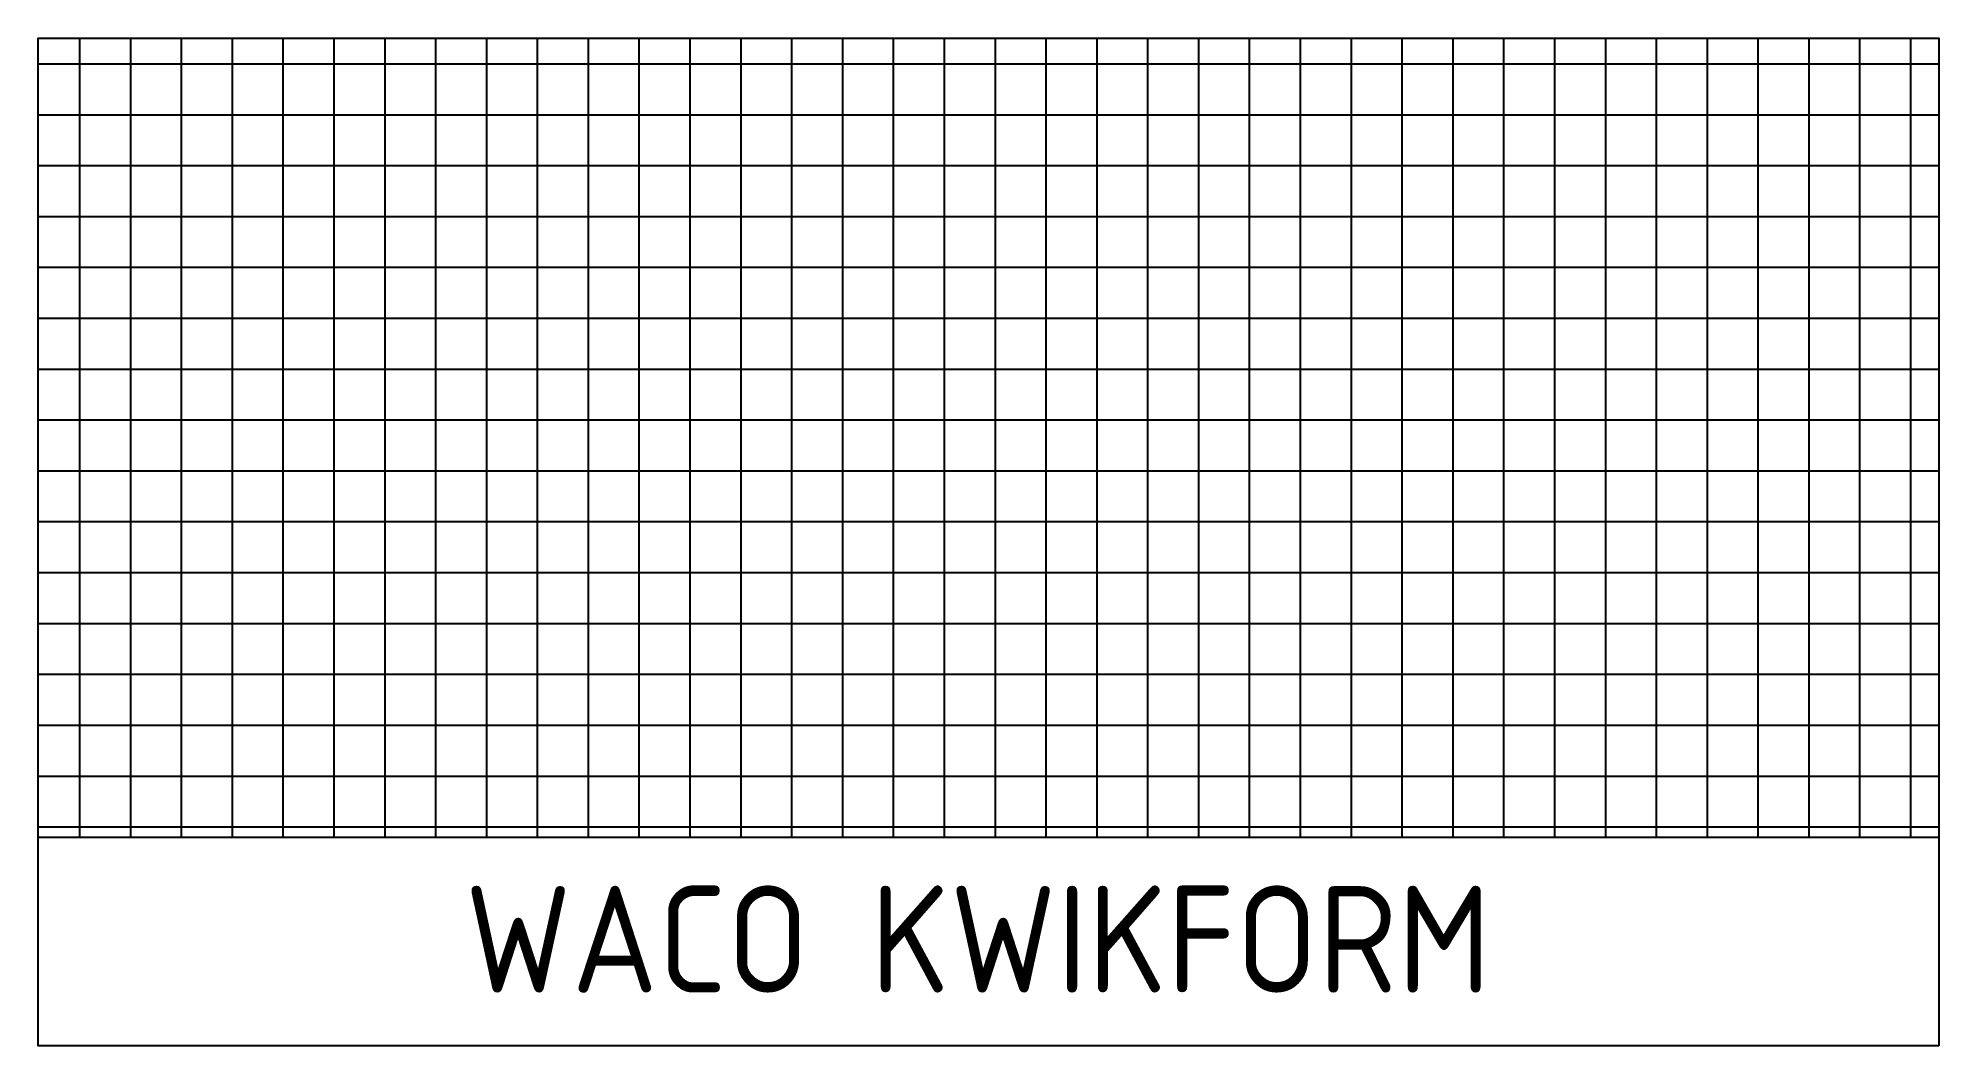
# Model space of a CAD drawing. Header units: millimetres. Extents: x 52502 to 54282, y 34382 to 35326.
import ezdxf

# ---------------------------------------------------------------- set-up
doc = ezdxf.new("R2010")
doc.units = ezdxf.units.MM
doc.styles.add('KwikScaf ISO', font='isocp.shx')

msp = doc.modelspace()

# ---------------------------------------------------------------- hatches: boundary and pattern name
h = msp.add_hatch()
h.set_pattern_fill('NET', color=84, scale=15, style=0)
h.set_pattern_definition([(0, (3868.27, 2773.57), (0, 47.625), []), (90, (3868.27, 2773.57), (-47.625, 3e-15), [])])
h.paths.add_polyline_path([(54281.9, 34577.3), (54281.9, 35325.6), (52501.9, 35325.6), (52501.9, 34577.3)])

# ---------------------------------------------------------------- linework, layer by layer
at = {"color": 84}
msp.add_line((54281.9, 34577.3), (52501.9, 34577.3), dxfattribs=at)
msp.add_lwpolyline([(54281.9, 34382), (52501.9, 34382), (52501.9, 35325.6), (54281.9, 35325.6)], close=True, dxfattribs=at)

# ---------------------------------------------------------------- texts
at = {"color": 84, "insert": (52501.9, 34532), "char_height": 100, "width": 1780, "attachment_point": 1, "style": 'KwikScaf ISO'}
msp.add_mtext('\\pi399.5;WACO KWIKFORM', dxfattribs=at)

doc.saveas('drawing.dxf')
